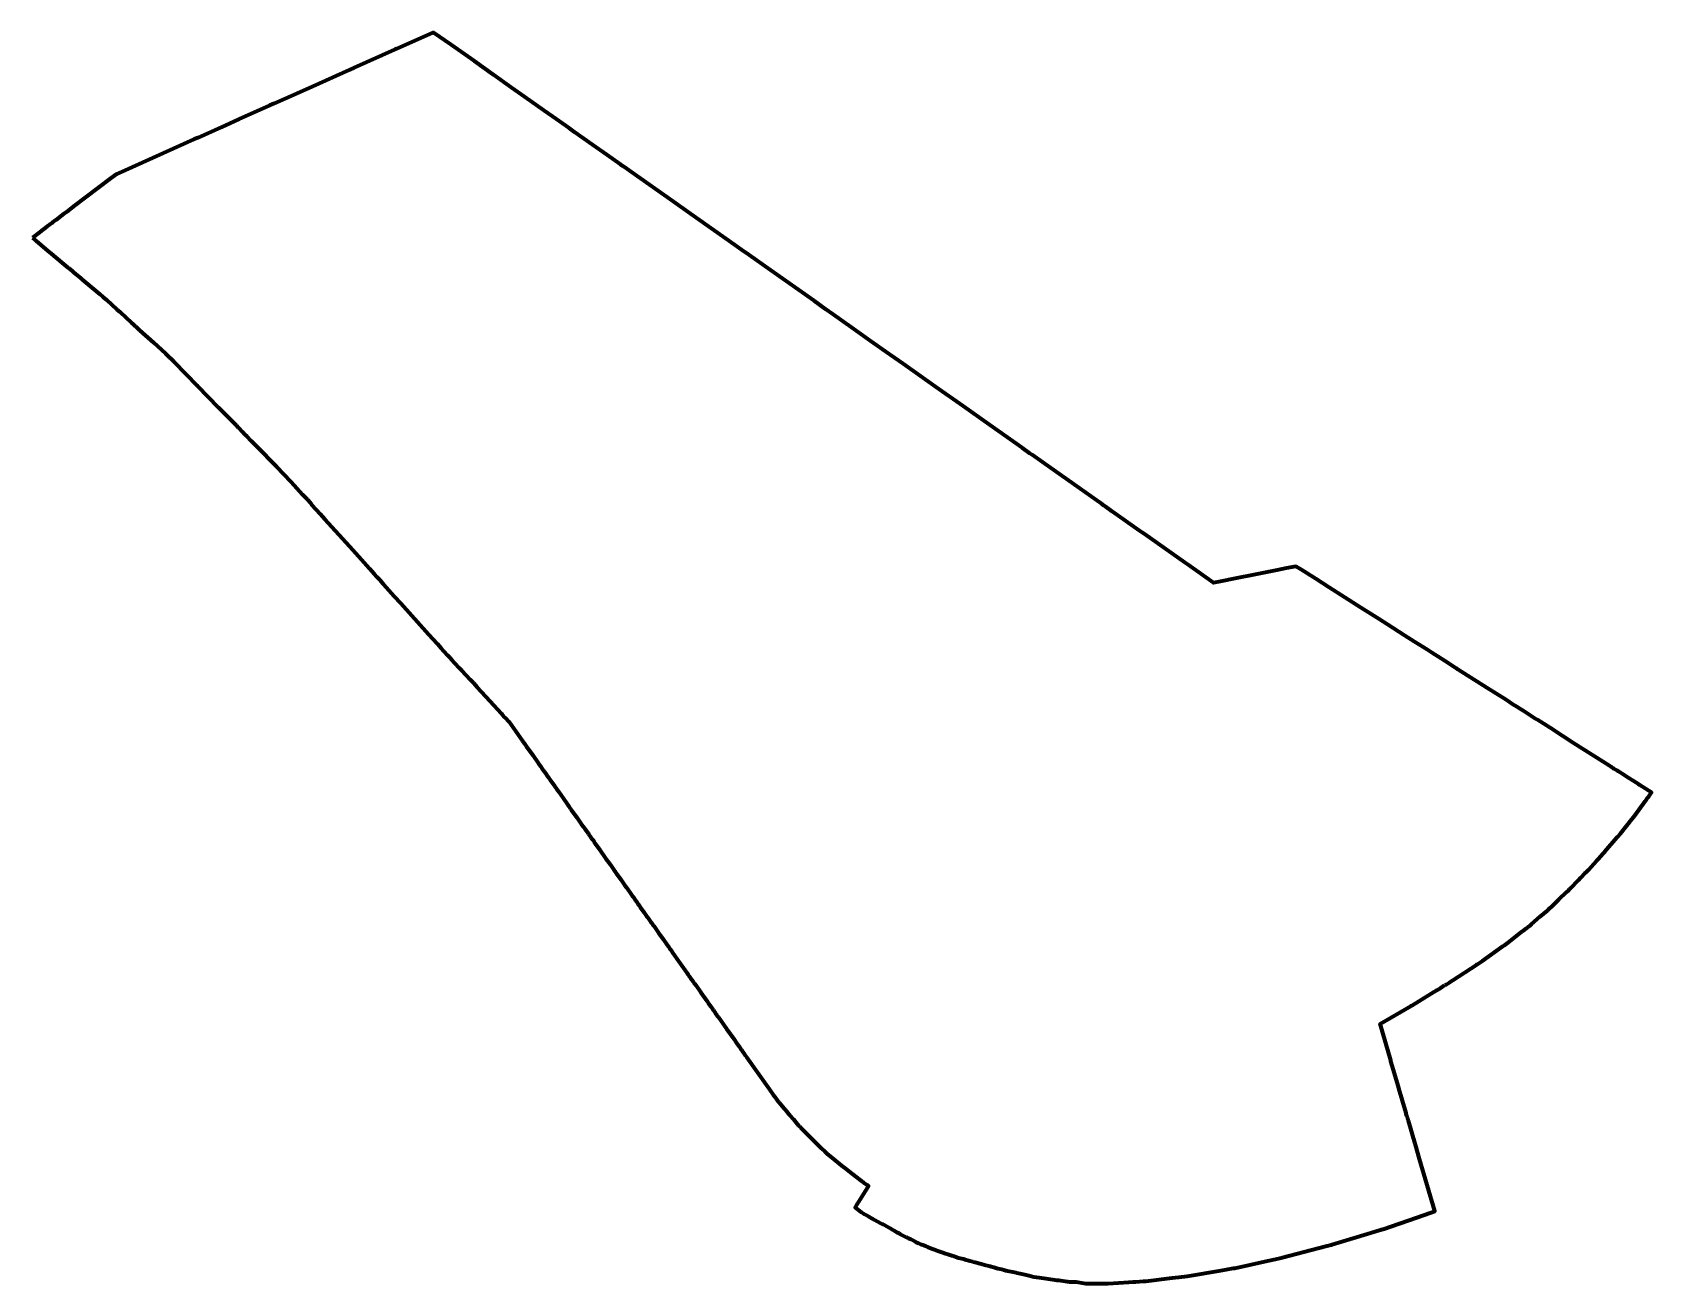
# Model space of a CAD drawing. Header units: metres. Extents: x 808211 to 808328, y 9156646 to 9156736.
import ezdxf

# ---------------------------------------------------------------- set-up
doc = ezdxf.new("R2010")
doc.units = ezdxf.units.M
doc.header["$MEASUREMENT"] = 0
doc.layers.add('2804-21203', color=1, linetype='Continuous')

msp = doc.modelspace()

# ---------------------------------------------------------------- linework, layer by layer
at = {"layer": '2804-21203', "color": 5, "lineweight": 70, "true_color": 0x0000ff}
msp.add_lwpolyline([(808211.5, 9156721.15), (808211.73, 9156720.96), (808211.76, 9156720.94), (808211.93, 9156720.8), (808212.61, 9156720.23), (808212.84, 9156720.03), (808213.61, 9156719.39), (808214.05, 9156719.02), (808214.12, 9156718.97), (808214.32, 9156718.8), (808214.43, 9156718.71), (808214.46, 9156718.68), (808214.6, 9156718.57), (808214.71, 9156718.47), (808214.84, 9156718.37), (808214.95, 9156718.28), (808215.05, 9156718.19), (808215.63, 9156717.7), (808216.34, 9156717.1), (808216.56, 9156716.91), (808216.81, 9156716.7), (808217.57, 9156716.01), (808217.77, 9156715.83), (808218.24, 9156715.4), (808218.6, 9156715.07), (808218.71, 9156714.97), (808218.88, 9156714.82), (808218.94, 9156714.76), (808219.2, 9156714.52), (808220.19, 9156713.63), (808221.05, 9156712.84), (808221.33, 9156712.58), (808221.46, 9156712.46), (808221.55, 9156712.38), (808221.66, 9156712.28), (808222.55, 9156711.37), (808223.33, 9156710.56), (808223.36, 9156710.53), (808224.87, 9156708.98), (808225.36, 9156708.48), (808225.91, 9156707.92), (808226.12, 9156707.7), (808226.28, 9156707.54), (808226.31, 9156707.51), (808226.59, 9156707.22), (808226.62, 9156707.2), (808226.74, 9156707.07), (808226.9, 9156706.91), (808227.21, 9156706.59), (808227.5, 9156706.29), (808227.58, 9156706.21), (808229.04, 9156704.71), (808229.53, 9156704.21), (808230.09, 9156703.63), (808230.9, 9156702.74), (808231.07, 9156702.55), (808231.24, 9156702.36), (808231.41, 9156702.17), (808231.55, 9156702.02), (808231.87, 9156701.66), (808232.17, 9156701.33), (808232.34, 9156701.14), (808232.49, 9156700.97), (808234.26, 9156699.01), (808234.93, 9156698.27), (808235.71, 9156697.41), (808235.71, 9156697.41), (808236.04, 9156697.03), (808236.23, 9156696.82), (808236.35, 9156696.7), (808236.44, 9156696.6), (808236.64, 9156696.37), (808236.71, 9156696.29), (808237.09, 9156695.87), (808237.48, 9156695.44), (808237.95, 9156694.92), (808239.95, 9156692.71), (808240.59, 9156692), (808240.83, 9156691.73), (808241.05, 9156691.48), (808241.3, 9156691.2), (808241.46, 9156691.03), (808241.6, 9156690.88), (808241.84, 9156690.62), (808242.15, 9156690.29), (808242.33, 9156690.09), (808242.93, 9156689.45), (808243.16, 9156689.2), (808243.43, 9156688.91), (808244.33, 9156687.92), (808245.18, 9156687.01), (808245.23, 9156686.95), (808245.43, 9156686.73), (808245.46, 9156686.7), (808245.7, 9156686.44), (808245.7, 9156686.43), (808245.71, 9156686.43), (808246.2, 9156685.73), (808246.67, 9156685.07), (808246.81, 9156684.87), (808246.96, 9156684.66), (808247.42, 9156684.01), (808247.84, 9156683.42), (808247.97, 9156683.24), (808248.1, 9156683.05), (808248.12, 9156683.02), (808248.13, 9156683.01), (808248.14, 9156682.99), (808248.15, 9156682.98), (808248.17, 9156682.95), (808248.19, 9156682.92), (808248.4, 9156682.64), (808248.41, 9156682.61), (808248.55, 9156682.41), (808248.59, 9156682.36), (808248.65, 9156682.28), (808248.93, 9156681.89), (808249, 9156681.78), (808249.12, 9156681.61), (808249.26, 9156681.42), (808249.6, 9156680.94), (808249.92, 9156680.49), (808250.01, 9156680.35), (808250.12, 9156680.2), (808250.15, 9156680.16), (808250.16, 9156680.15), (808250.17, 9156680.13), (808250.19, 9156680.1), (808250.58, 9156679.55), (808250.93, 9156679.05), (808251.04, 9156678.9), (808251.16, 9156678.73), (808251.39, 9156678.41), (808251.43, 9156678.36), (808251.6, 9156678.12), (808251.67, 9156678.01), (808251.75, 9156677.91), (808251.83, 9156677.79), (808251.84, 9156677.77), (808251.86, 9156677.75), (808251.86, 9156677.75), (808251.89, 9156677.7), (808251.9, 9156677.69), (808251.91, 9156677.68), (808252.24, 9156677.22), (808252.26, 9156677.18), (808252.58, 9156676.73), (808252.68, 9156676.59), (808252.79, 9156676.44), (808253, 9156676.14), (808253.19, 9156675.86), (808253.25, 9156675.78), (808253.32, 9156675.69), (808253.36, 9156675.64), (808253.37, 9156675.62), (808253.39, 9156675.59), (808253.41, 9156675.56), (808253.74, 9156675.1), (808254.04, 9156674.67), (808254.13, 9156674.54), (808254.24, 9156674.39), (808254.41, 9156674.14), (808254.57, 9156673.92), (808254.63, 9156673.85), (808254.68, 9156673.77), (808254.72, 9156673.71), (808254.73, 9156673.7), (808254.75, 9156673.66), (808254.78, 9156673.63), (808254.84, 9156673.55), (808254.89, 9156673.47), (808254.97, 9156673.36), (808255.1, 9156673.17), (808255.11, 9156673.16), (808255.14, 9156673.12), (808255.39, 9156672.76), (808255.41, 9156672.75), (808255.5, 9156672.61), (808255.6, 9156672.46), (808255.62, 9156672.44), (808255.64, 9156672.42), (808255.76, 9156672.24), (808255.9, 9156672.04), (808255.95, 9156671.98), (808256, 9156671.91), (808256.04, 9156671.85), (808256.08, 9156671.79), (808256.09, 9156671.78), (808256.11, 9156671.76), (808256.46, 9156671.26), (808256.78, 9156670.81), (808256.88, 9156670.67), (808256.99, 9156670.51), (808257.14, 9156670.3), (808257.27, 9156670.11), (808257.31, 9156670.06), (808257.36, 9156669.99), (808257.41, 9156669.92), (808257.45, 9156669.85), (808257.47, 9156669.83), (808257.48, 9156669.81), (808257.89, 9156669.24), (808258.25, 9156668.73), (808258.36, 9156668.57), (808258.49, 9156668.39), (808258.58, 9156668.27), (808258.63, 9156668.19), (808258.66, 9156668.16), (808258.76, 9156668.01), (808258.79, 9156667.97), (808258.8, 9156667.95), (808258.85, 9156667.89), (808258.91, 9156667.8), (808258.91, 9156667.8), (808258.93, 9156667.78), (808258.96, 9156667.73), (808259, 9156667.68), (808259.02, 9156667.65), (808259.03, 9156667.63), (808259.12, 9156667.51), (808259.48, 9156666.99), (808259.91, 9156666.39), (808260.05, 9156666.19), (808260.21, 9156665.97), (808260.35, 9156665.77), (808260.39, 9156665.71), (808260.47, 9156665.6), (808260.55, 9156665.48), (808260.63, 9156665.38), (808260.65, 9156665.34), (808260.69, 9156665.29), (808260.73, 9156665.23), (808261.33, 9156664.38), (808261.85, 9156663.65), (808262.03, 9156663.4), (808262.24, 9156663.11), (808262.37, 9156662.92), (808262.4, 9156662.87), (808262.48, 9156662.76), (808262.55, 9156662.67), (808262.55, 9156662.66), (808262.56, 9156662.65), (808262.6, 9156662.59), (808262.61, 9156662.58), (808262.65, 9156662.53), (808262.65, 9156662.52), (808262.67, 9156662.49), (808262.7, 9156662.45), (808262.72, 9156662.43), (808262.77, 9156662.35), (808262.78, 9156662.34), (808262.78, 9156662.34), (808263.54, 9156661.27), (808264.19, 9156660.35), (808264.42, 9156660.02), (808264.69, 9156659.64), (808264.8, 9156659.49), (808264.89, 9156659.36), (808264.92, 9156659.32), (808264.96, 9156659.26), (808265.01, 9156659.21), (808265.03, 9156659.19), (808265.05, 9156659.16), (808265.08, 9156659.12), (808265.48, 9156658.65), (808265.52, 9156658.61), (808265.65, 9156658.46), (808265.82, 9156658.26), (808265.89, 9156658.17), (808266.14, 9156657.89), (808266.31, 9156657.69), (808266.51, 9156657.45), (808266.57, 9156657.38), (808266.62, 9156657.33), (808266.64, 9156657.31), (808266.66, 9156657.28), (808266.7, 9156657.24), (808266.74, 9156657.2), (808266.75, 9156657.19), (808266.77, 9156657.18), (808267.41, 9156656.54), (808267.96, 9156655.99), (808268.16, 9156655.8), (808268.39, 9156655.57), (808268.43, 9156655.53), (808268.44, 9156655.52), (808268.46, 9156655.5), (808268.49, 9156655.48), (808268.51, 9156655.46), (808268.51, 9156655.45), (808268.52, 9156655.45), (808268.54, 9156655.43), (808269.03, 9156655.03), (808269.45, 9156654.69), (808269.6, 9156654.57), (808269.78, 9156654.42), (808269.79, 9156654.41), (808269.8, 9156654.4), (808269.81, 9156654.4), (808269.82, 9156654.39), (808269.83, 9156654.38), (808269.83, 9156654.38), (808269.84, 9156654.37), (808269.85, 9156654.37), (808270.33, 9156654), (808270.73, 9156653.69), (808270.87, 9156653.58), (808271.05, 9156653.44), (808271.05, 9156653.44), (808271.06, 9156653.44), (808271.06, 9156653.44), (808271.06, 9156653.44), (808271.06, 9156653.43), (808271.06, 9156653.43), (808271.07, 9156653.43), (808271.07, 9156653.43), (808271.11, 9156653.4), (808271.12, 9156653.39), (808271.14, 9156653.38), (808271.17, 9156653.36), (808271.31, 9156653.26), (808271.43, 9156653.17), (808271.48, 9156653.14), (808271.53, 9156653.1), (808271.29, 9156652.72), (808271.17, 9156652.53), (808270.81, 9156651.95), (808270.72, 9156651.8), (808270.7, 9156651.77), (808270.56, 9156651.55), (808270.64, 9156651.5), (808270.88, 9156651.32), (808271.01, 9156651.23), (808271.16, 9156651.12), (808271.24, 9156651.07), (808271.33, 9156651.02), (808271.55, 9156650.9), (808271.8, 9156650.76), (808271.83, 9156650.75), (808271.92, 9156650.7), (808271.95, 9156650.68), (808272.39, 9156650.44), (808272.54, 9156650.36), (808272.55, 9156650.36), (808272.66, 9156650.31), (808272.98, 9156650.12), (808273.08, 9156650.07), (808273.13, 9156650.04), (808273.27, 9156649.96), (808273.38, 9156649.9), (808273.57, 9156649.79), (808273.72, 9156649.7), (808273.81, 9156649.65), (808274.19, 9156649.46), (808274.23, 9156649.44), (808274.35, 9156649.38), (808274.39, 9156649.36), (808274.57, 9156649.27), (808274.81, 9156649.15), (808274.96, 9156649.07), (808275.12, 9156648.99), (808275.25, 9156648.93), (808275.49, 9156648.84), (808275.66, 9156648.77), (808275.76, 9156648.73), (808275.94, 9156648.66), (808276.12, 9156648.59), (808276.27, 9156648.53), (808276.51, 9156648.44), (808276.86, 9156648.32), (808277.05, 9156648.26), (808277.23, 9156648.2), (808277.44, 9156648.13), (808277.51, 9156648.11), (808277.67, 9156648.06), (808278, 9156647.95), (808278.34, 9156647.86), (808278.55, 9156647.8), (808278.8, 9156647.73), (808279.02, 9156647.67), (808279.06, 9156647.66), (808279.17, 9156647.63), (808279.62, 9156647.51), (808279.86, 9156647.45), (808280.26, 9156647.34), (808280.33, 9156647.32), (808280.52, 9156647.27), (808280.59, 9156647.25), (808280.81, 9156647.18), (808280.83, 9156647.18), (808281.08, 9156647.12), (808281.24, 9156647.08), (808281.38, 9156647.04), (808282.13, 9156646.88), (808282.19, 9156646.86), (808282.42, 9156646.81), (808282.76, 9156646.74), (808283.03, 9156646.68), (808283.21, 9156646.63), (808283.39, 9156646.57), (808283.77, 9156646.52), (808283.96, 9156646.5), (808284.77, 9156646.38), (808284.9, 9156646.37), (808285.05, 9156646.35), (808285.19, 9156646.33), (808285.78, 9156646.25), (808285.83, 9156646.24), (808285.96, 9156646.23), (808286.45, 9156646.22), (808286.98, 9156646.13), (808287.14, 9156646.1), (808287.3, 9156646.1), (808287.31, 9156646.1), (808287.31, 9156646.1), (808287.67, 9156646.1), (808288.1, 9156646.09), (808288.11, 9156646.09), (808288.22, 9156646.09), (808288.35, 9156646.09), (808288.39, 9156646.09), (808288.4, 9156646.09), (808288.52, 9156646.09), (808288.74, 9156646.1), (808290.21, 9156646.2), (808290.53, 9156646.22), (808290.55, 9156646.22), (808290.63, 9156646.22), (808290.7, 9156646.23), (808290.71, 9156646.23), (808291.27, 9156646.26), (808291.31, 9156646.26), (808291.44, 9156646.27), (808293.34, 9156646.5), (808293.82, 9156646.56), (808294.4, 9156646.63), (808294.54, 9156646.65), (808296.67, 9156647.01), (808297.2, 9156647.11), (808297.7, 9156647.19), (808297.83, 9156647.21), (808300.17, 9156647.73), (808300.76, 9156647.85), (808301.16, 9156647.94), (808301.26, 9156647.96), (808303.82, 9156648.64), (808304.47, 9156648.8), (808304.75, 9156648.88), (808304.82, 9156648.9), (808307.59, 9156649.74), (808308.28, 9156649.95), (808308.43, 9156650), (808308.47, 9156650.01), (808311.44, 9156651.03), (808312.19, 9156651.29), (808311.09, 9156655.03), (808310.79, 9156656.05), (808310.77, 9156656.12), (808310.29, 9156657.77), (808310.28, 9156657.82), (808310.24, 9156657.96), (808310.22, 9156658.02), (808310.21, 9156658.07), (808310.19, 9156658.1), (808310.14, 9156658.28), (808310.13, 9156658.33), (808309.61, 9156660.09), (808309.6, 9156660.11), (808309.6, 9156660.12), (808309.6, 9156660.13), (808309.56, 9156660.29), (808309.23, 9156661.42), (808309.04, 9156662.04), (808309.03, 9156662.1), (808309.02, 9156662.11), (808308.26, 9156664.73), (808310.49, 9156666.04), (808310.52, 9156666.05), (808310.53, 9156666.06), (808311.05, 9156666.36), (808312.12, 9156667.03), (808312.14, 9156667.04), (808312.32, 9156667.15), (808312.35, 9156667.16), (808312.37, 9156667.17), (808312.37, 9156667.18), (808312.63, 9156667.33), (808312.89, 9156667.5), (808312.92, 9156667.52), (808313, 9156667.56), (808313.03, 9156667.58), (808313.04, 9156667.59), (808313.21, 9156667.69), (808313.22, 9156667.7), (808313.48, 9156667.86), (808315.18, 9156668.97), (808315.23, 9156669.01), (808315.25, 9156669.02), (808315.6, 9156669.25), (808317.08, 9156670.31), (808317.15, 9156670.36), (808317.17, 9156670.37), (808317.45, 9156670.57), (808318.42, 9156671.33), (808318.47, 9156671.37), (808318.49, 9156671.38), (808318.53, 9156671.41), (808318.55, 9156671.43), (808318.55, 9156671.43), (808318.76, 9156671.6), (808318.84, 9156671.66), (808318.85, 9156671.67), (808319.03, 9156671.8), (808319.03, 9156671.8), (808319.09, 9156671.85), (808319.14, 9156671.9), (808319.14, 9156671.9), (808319.75, 9156672.43), (808320.27, 9156672.88), (808320.35, 9156672.95), (808320.36, 9156672.96), (808320.56, 9156673.13), (808321.09, 9156673.65), (808321.67, 9156674.21), (808321.73, 9156674.27), (808321.88, 9156674.42), (808321.94, 9156674.48), (808322.48, 9156675.04), (808322.5, 9156675.05), (808322.67, 9156675.24), (808322.96, 9156675.54), (808322.99, 9156675.57), (808323, 9156675.58), (808323.22, 9156675.8), (808323.79, 9156676.43), (808323.8, 9156676.44), (808323.88, 9156676.52), (808324, 9156676.66), (808324.02, 9156676.68), (808324.17, 9156676.84), (808324.19, 9156676.87), (808324.2, 9156676.88), (808324.39, 9156677.08), (808324.4, 9156677.1), (808325.29, 9156678.14), (808325.31, 9156678.16), (808325.31, 9156678.17), (808325.51, 9156678.39), (808326.33, 9156679.43), (808326.35, 9156679.45), (808326.35, 9156679.45), (808326.54, 9156679.69), (808327.3, 9156680.71), (808327.31, 9156680.73), (808327.31, 9156680.73), (808327.49, 9156680.97), (808327.51, 9156681), (808327.55, 9156681.05), (808327.7, 9156681.26), (808327.7, 9156681.27), (808327.75, 9156681.33), (808327.75, 9156681.34), (808327.75, 9156681.34), (808326.91, 9156681.87), (808326.81, 9156681.93), (808326.44, 9156682.17), (808326.11, 9156682.38), (808325.63, 9156682.69), (808325.49, 9156682.78), (808325.38, 9156682.84), (808325.27, 9156682.91), (808325.13, 9156683), (808325.05, 9156683.05), (808324.96, 9156683.11), (808324.95, 9156683.12), (808324.88, 9156683.16), (808324.79, 9156683.22), (808324.78, 9156683.23), (808324.74, 9156683.25), (808324.27, 9156683.55), (808322.15, 9156684.89), (808321.39, 9156685.38), (808320.46, 9156685.97), (808319.55, 9156686.55), (808319.38, 9156686.66), (808318.57, 9156687.17), (808318.34, 9156687.32), (808318.08, 9156687.48), (808317.8, 9156687.66), (808317.3, 9156687.98), (808315.92, 9156688.86), (808313.85, 9156690.18), (808313.71, 9156690.27), (808313.63, 9156690.31), (808312.93, 9156690.76), (808312.66, 9156690.93), (808311.94, 9156691.39), (808311.66, 9156691.57), (808310.73, 9156692.16), (808310, 9156692.62), (808308.8, 9156693.39), (808308.19, 9156693.77), (808306.86, 9156694.62), (808304.6, 9156696.05), (808303.64, 9156696.67), (808302.61, 9156697.32), (808302.22, 9156697.57), (808301.53, 9156697.43), (808300.87, 9156697.3), (808299.31, 9156696.99), (808297.86, 9156696.69), (808296.81, 9156696.49), (808296.3, 9156696.38), (808294.47, 9156697.67), (808294.27, 9156697.82), (808291.32, 9156699.9), (808291.14, 9156700.03), (808290.99, 9156700.13), (808289.03, 9156701.51), (808288.57, 9156701.84), (808288.46, 9156701.92), (808288.23, 9156702.08), (808287.92, 9156702.3), (808286.71, 9156703.15), (808286.3, 9156703.44), (808285.72, 9156703.85), (808285.4, 9156704.08), (808284.02, 9156705.05), (808283.27, 9156705.57), (808283.12, 9156705.68), (808282.57, 9156706.07), (808280.22, 9156707.73), (808278.33, 9156709.06), (808276.35, 9156710.46), (808274.02, 9156712.1), (808273.08, 9156712.76), (808273.02, 9156712.8), (808271.66, 9156713.76), (808270.31, 9156714.72), (808268.99, 9156715.65), (808268.45, 9156716.03), (808267.62, 9156716.62), (808264.49, 9156718.82), (808262.93, 9156719.92), (808262.4, 9156720.29), (808261.9, 9156720.65), (808261.25, 9156721.11), (808261.09, 9156721.22), (808258.74, 9156722.88), (808257.51, 9156723.75), (808254.52, 9156725.86), (808254, 9156726.22), (808253.9, 9156726.29), (808253.79, 9156726.37), (808253.75, 9156726.4), (808253.72, 9156726.42), (808252.74, 9156727.11), (808251.72, 9156727.83), (808250.43, 9156728.74), (808250.04, 9156729.02), (808248.84, 9156729.86), (808248.23, 9156730.29), (808246.84, 9156731.27), (808245.88, 9156731.95), (808244.6, 9156732.85), (808243.23, 9156733.82), (808241.56, 9156735), (808240.28, 9156735.9), (808237.63, 9156734.71), (808237.53, 9156734.66), (808234.58, 9156733.35), (808234.26, 9156733.21), (808231.61, 9156732.02), (808230.49, 9156731.52), (808228.86, 9156730.79), (808228.52, 9156730.64), (808226.33, 9156729.66), (808225.08, 9156729.1), (808223.37, 9156728.34), (808223.12, 9156728.23), (808217.92, 9156725.9), (808217.54, 9156725.73), (808217.11, 9156725.41), (808214.44, 9156723.39), (808213.94, 9156723), (808213.76, 9156722.87), (808213.18, 9156722.43), (808213, 9156722.29), (808212.89, 9156722.21), (808212.56, 9156721.96), (808212.04, 9156721.56), (808212.01, 9156721.54)], close=True, dxfattribs=at)

doc.saveas('drawing.dxf')
